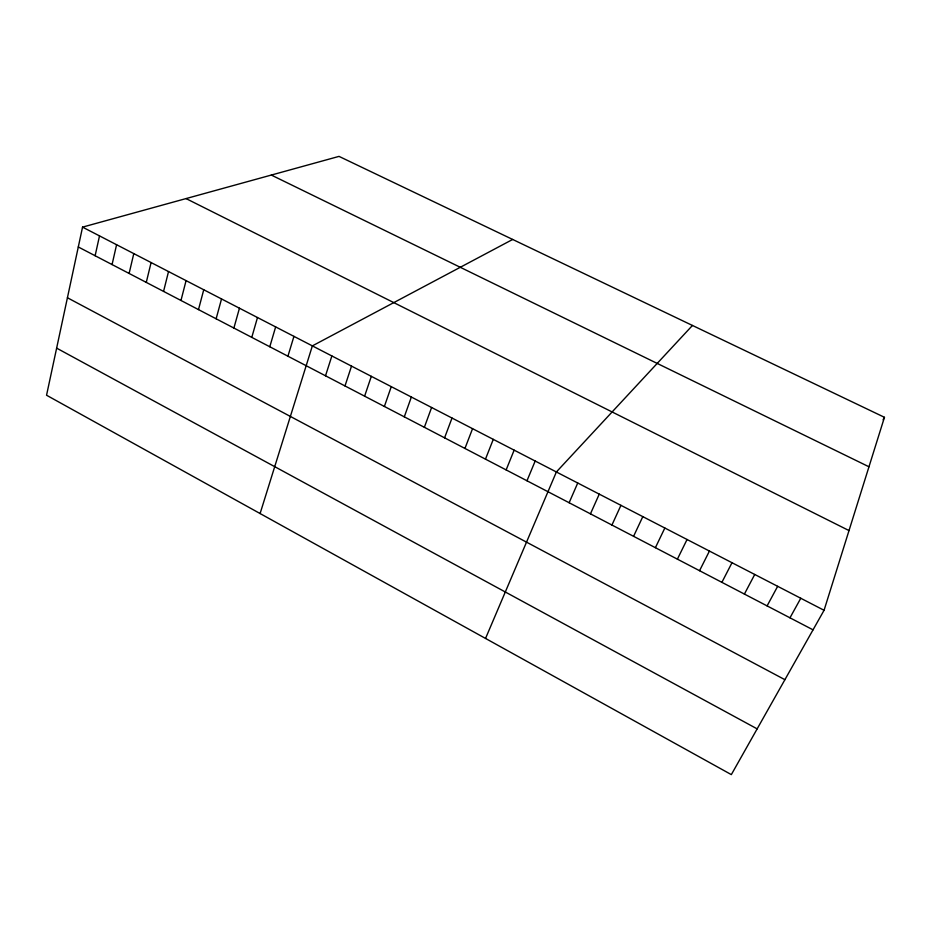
<?xml version="1.0" encoding="UTF-8"?>
<svg xmlns="http://www.w3.org/2000/svg" width="931" height="931" viewBox="0 0 931 931"><rect width="100%" height="100%" fill="white"/><g stroke="black" fill="none" stroke-linecap="round" stroke-linejoin="round"><path stroke-width="1.4" d="M82.545 227.129L46.55 395.233L731.335 774.615L824.063 610.294L884.45 417.309L339.024 156.385L82.545 227.129L824.063 610.294M95.125 255.734L99.512 235.904M112.069 264.567L116.584 244.725M129.118 273.446L133.785 253.604M146.283 282.396L151.09 262.554M163.565 291.403L168.523 271.561M180.975 300.469L186.072 280.627M198.489 309.604L203.738 289.762M216.132 318.798L221.531 298.956M233.89 328.049L239.453 308.208M251.777 337.371L257.491 317.529M269.792 346.751L275.646 326.909M287.923 356.201L293.94 336.37M260.098 513.551L312.362 345.878L512.667 239.453M325.513 375.798L331.867 355.956M344.994 385.946L351.522 366.116M364.615 396.164L371.318 376.345M384.387 406.463L391.264 386.656M404.298 416.844L411.362 397.037M424.361 427.306L431.612 407.499M444.576 437.838L452.012 418.042M464.941 448.451L472.564 428.667M485.47 459.146L493.279 439.362M506.138 469.922L514.145 450.15M526.981 480.768L535.185 461.02M485.54 638.445L556.377 471.97L692.455 325.454M569.132 502.74L577.732 483.003M590.452 513.842L599.261 494.128M611.935 525.037L620.942 505.335M633.58 536.326L642.809 516.635M655.401 547.696L664.839 528.017M677.396 559.147L687.055 539.491M699.553 570.703L709.434 551.059M721.897 582.341L731.999 562.72M744.404 594.071L754.738 574.462M767.097 605.895L777.664 586.309M883.1 419.776L884.45 417.309M789.977 617.823L800.776 598.249M271.328 175.063L868.972 466.78M186.049 198.582L849.002 530.577M78.297 246.971L813.031 629.833M67.428 297.757L784.903 679.688M56.64 348.136L757.147 728.868"/></g></svg>
